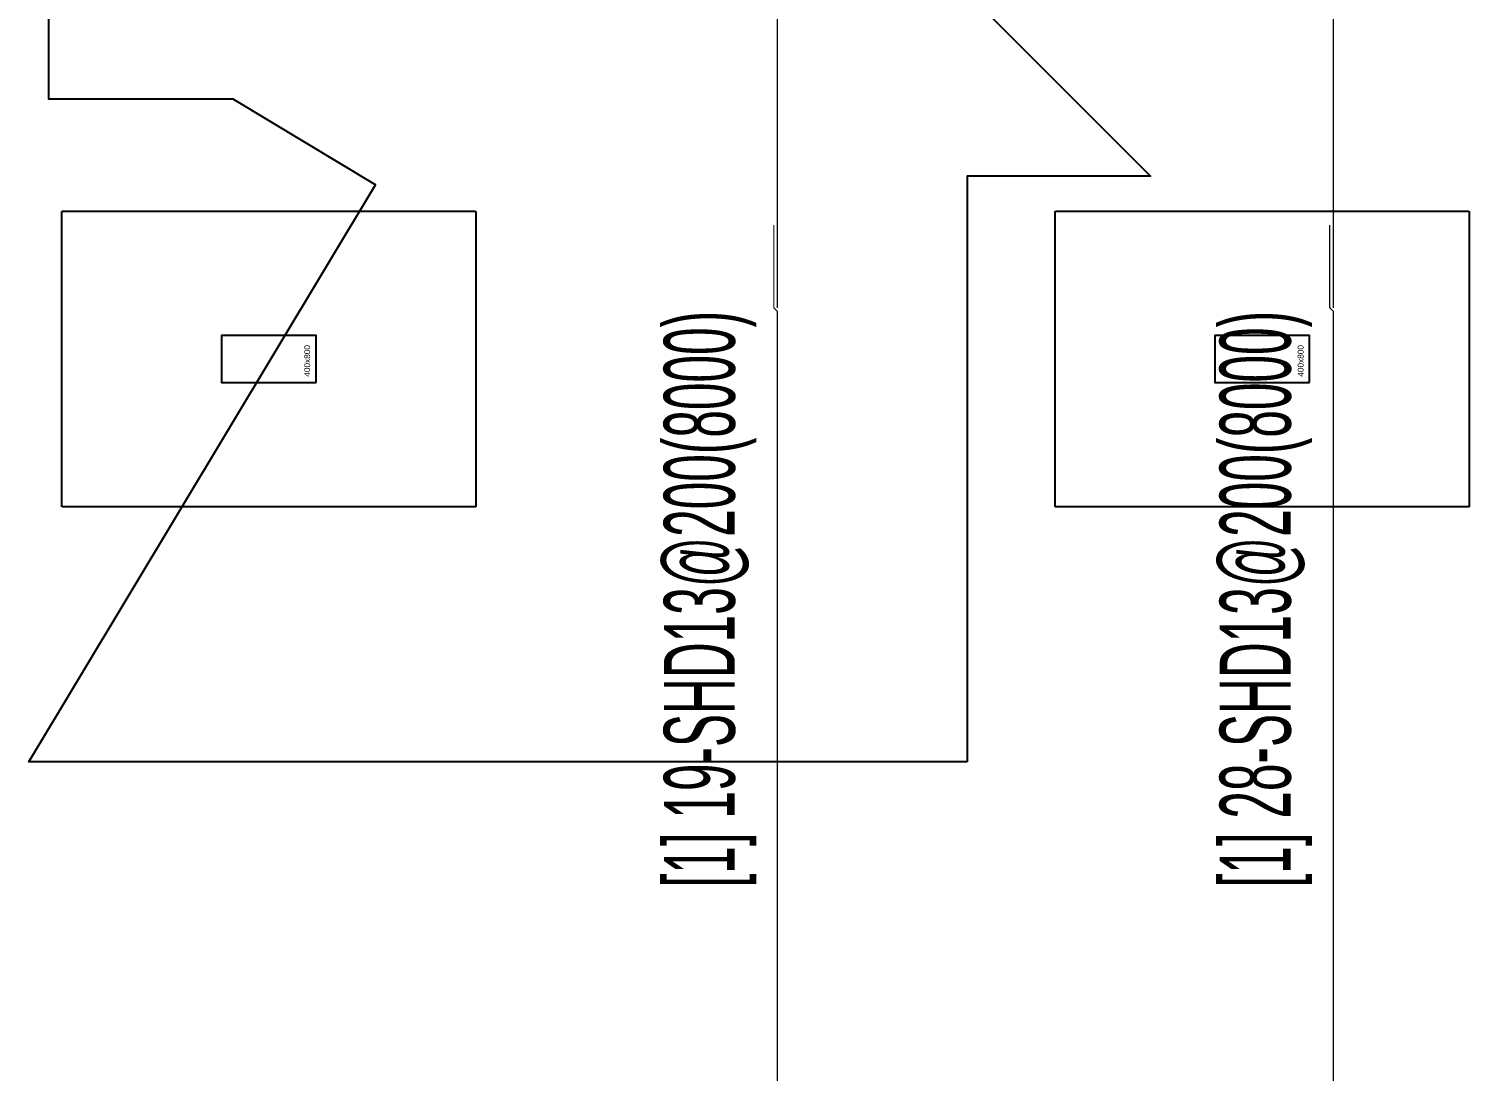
# Model space of a CAD drawing. Header units: millimetres. Extents: x 43843 to 1069877, y 60576 to 148433.
# Drawn here: x 340302 to 352481, y 83841 to 92653 of the extents above; entities that cross this region are included whole.
import ezdxf
from ezdxf.enums import TextEntityAlignment as Align

# ---------------------------------------------------------------- set-up
doc = ezdxf.new("R2010")
doc.units = ezdxf.units.MM
doc.linetypes.add('HIDDEN', pattern=[0.375, 0.25, -0.125])
for name, color, linetype in [('-S_F', 7, 'Continuous'), ('8', 8, 'Continuous'), ('NX_BAR(D)', 7, 'Continuous'), ('NX_BARTXT', 7, 'Continuous'), ('S-HAT_SLAB LEVEL', 7, 'Continuous'), ('XR-지하주차장$0$AA-COL', 2, 'Continuous')]:
    doc.layers.add(name, color=color, linetype=linetype)
doc.styles.add('BarSetTxt', font='Arial.ttf', dxfattribs={"width": 0.4, "height": 353.85})
doc.styles.add('XR-지하주차장$0$Standard', font='arial.ttf')

# ---------------------------------------------------------------- blocks, each defined once
blk = doc.blocks.new('zw$D357')
at = {"layer": '-S_F', "linetype": 'HIDDEN', "lineweight": -3}
for points in [[(-50360, -40977), (-46860, -40977), (-46860, -43477), (-50360, -43477)], [(-41960, -40978), (-38460, -40978), (-38460, -43478), (-41960, -43478)]]:
    blk.add_lwpolyline(points, close=True, dxfattribs=at)
at = {"layer": 'S-HAT_SLAB LEVEL', "lineweight": -2}
blk.add_lwpolyline([(-42704, -45631), (-50639, -45631), (-47708, -40754), (-48912, -40031), (-50469, -40031), (-50469, -37561), (-48369, -37561), (-48369, -35295), (-47455, -34381), (-41155, -40681), (-42704, -40681), (-42704, -42626), (-42704, -45631)], dxfattribs=at)
at = {"layer": 'XR-지하주차장$0$AA-COL'}
for points in [[(-48210, -42427), (-48210, -42027), (-49010, -42027), (-49010, -42427)], [(-39810, -42427), (-39810, -42027), (-40610, -42027), (-40610, -42427)]]:
    blk.add_lwpolyline(points, close=True, dxfattribs=at)
at = {"layer": 'Defpoints', "style": 'XR-지하주차장$0$Standard'}
for p in [(-48260, -42377), (-39860, -42377)]:
    blk.add_text('400x800', height=50, rotation=90, dxfattribs=at).set_placement(p)

msp = doc.modelspace()

# ---------------------------------------------------------------- linework, layer by layer
at = {"layer": 'NX_BAR(D)', "color": 2, "const_width": 10}
for points in [[(346632.09, 90293.696), (346632.09, 97563.779), (346602.09, 97593.779), (346602.09, 98293.779)], [(351332.09, 90293.703), (351332.09, 97563.794), (351302.09, 97593.794), (351302.09, 98293.794)], [(346632.09, 82993.621), (346632.09, 90263.704), (346602.09, 90293.704), (346602.09, 90993.704)], [(351332.09, 82993.62), (351332.09, 90263.711), (351302.09, 90293.711), (351302.09, 90993.711)]]:
    msp.add_lwpolyline(points, dxfattribs=at)

# ---------------------------------------------------------------- block references
at = {"layer": '8'}
msp.add_blockref('zw$D357', (390941.011, 132088.525), dxfattribs=at)

# ---------------------------------------------------------------- texts
at = {"layer": 'NX_BARTXT', "color": 2, "style": 'BarSetTxt', "width": 0.5}
for s, p in [('[1] 19-SHD13@200(8000)', (346452.09, 85393.646)), ('[1] 28-SHD13@200(8000)', (351152.09, 85393.647))]:
    msp.add_text(s, height=600, rotation=90, dxfattribs=at).set_placement(p, align=Align.BOTTOM_LEFT)

doc.saveas('drawing.dxf')
